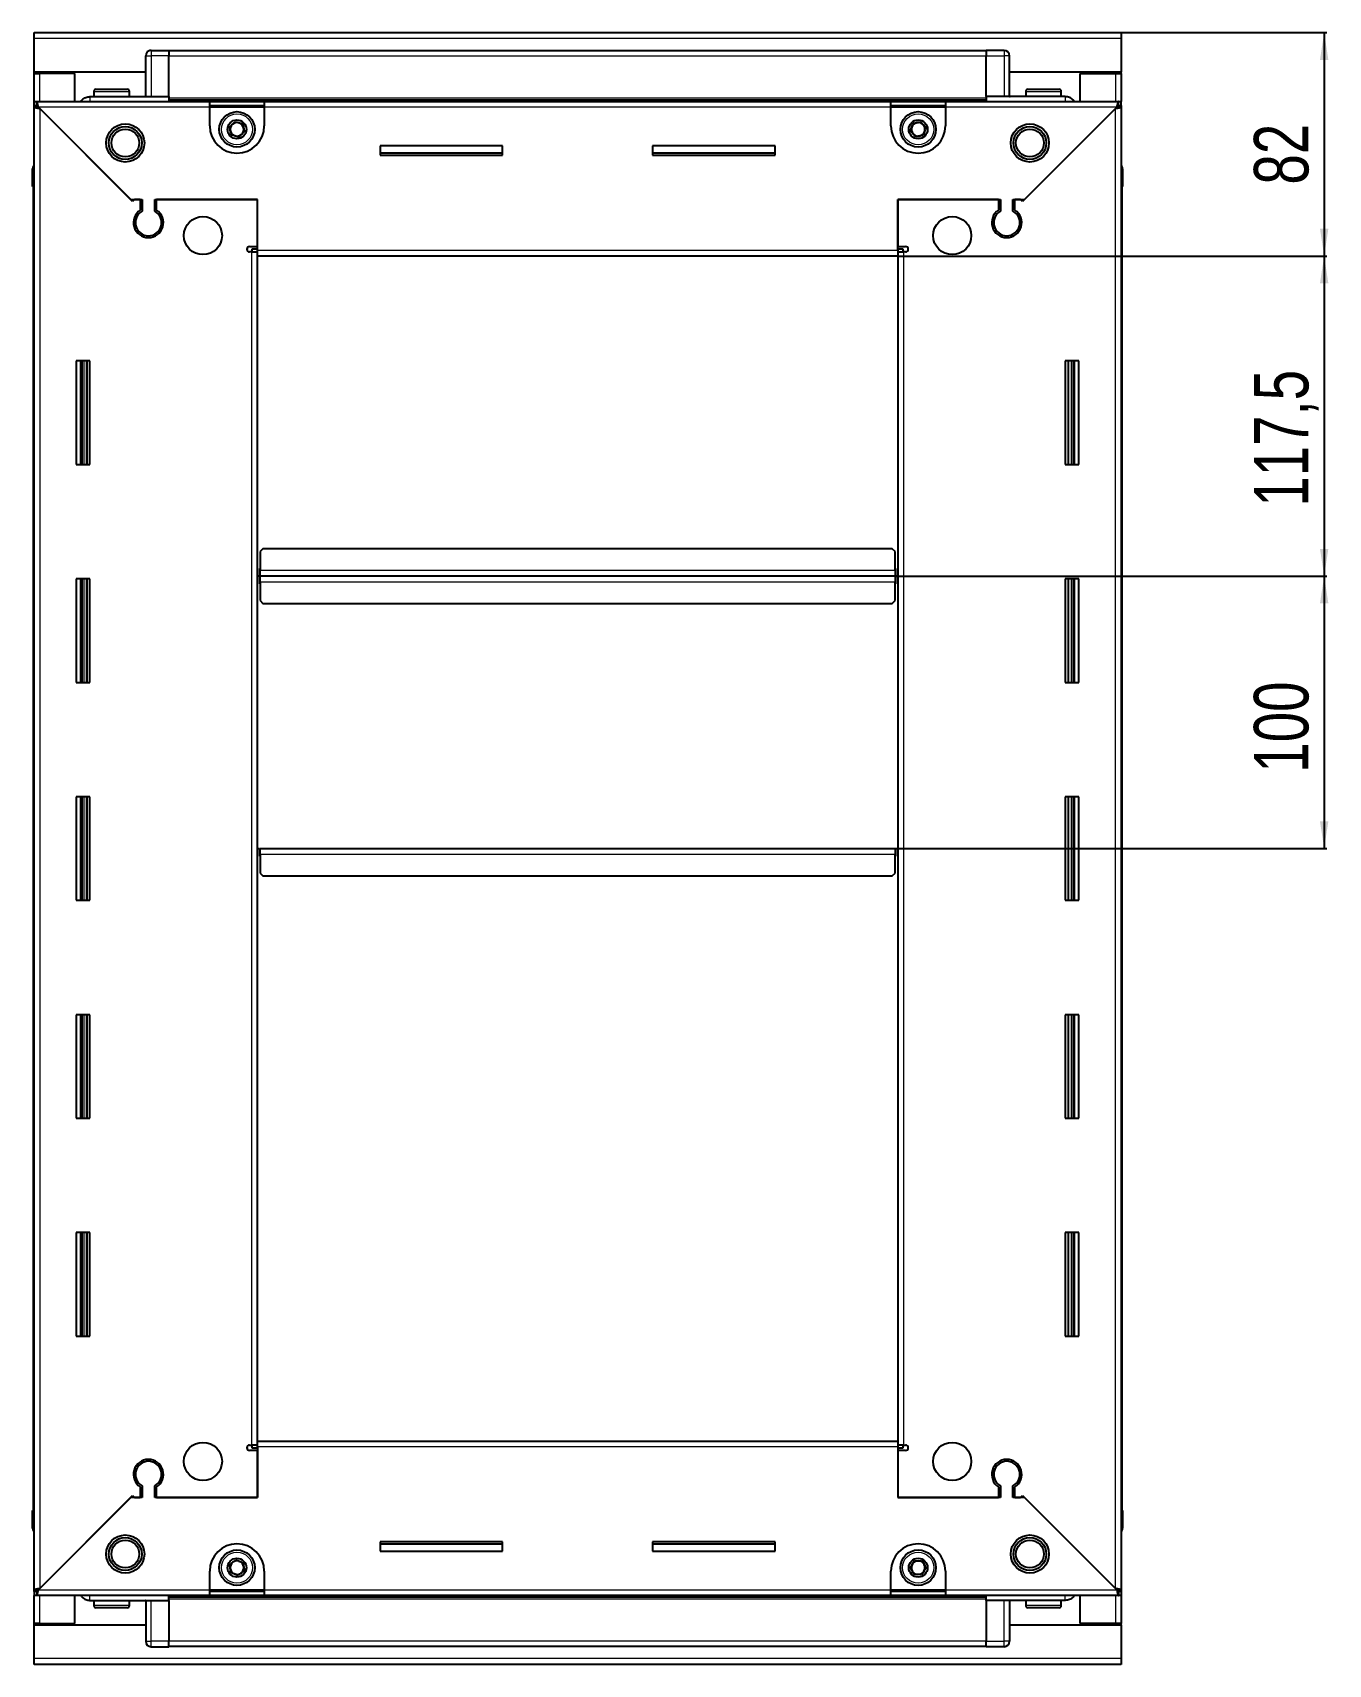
# Model space of a CAD drawing. Header units: millimetres. Extents: x 1021 to 3647, y -687 to 1581.
# Drawn here: x 3172 to 3647, y 843 to 1442 of the extents above; entities that cross this region are included whole.
import ezdxf

# ---------------------------------------------------------------- set-up
doc = ezdxf.new("R2010")
doc.units = ezdxf.units.MM
doc.layers.add('FORMAT', color=7, linetype='Continuous')
doc.styles.add('SLDTEXTSTYLE0', font='TXT', dxfattribs={"width": 0.75})
doc.dimstyles.new('SLDDIMSTYLE0', dxfattribs={"dimtxt": 20, "dimasz": 10, "dimexe": 0, "dimexo": 0.0625, "dimgap": 5, "dimtad": 2, "dimdec": 1, "dimrnd": 1e-09, "dimzin": 12, "dimdsep": 46, "dimtxsty": 'SLDTEXTSTYLE0', "dimsah": 1, "dimcen": 0.09, "dimadec": 0, "dimazin": 3, "dimtfac": 1, "dimtofl": 0, "dimtmove": 0, "dimatfit": 3, "dimfxl": 0, "dimfrac": 2, "dimtolj": 1, "dimtzin": 12, "dimarcsym": 0})

# ---------------------------------------------------------------- blocks, each defined once
blk = doc.blocks.new('_D_5')
at = {"layer": 'FORMAT'}
for p, q in [((3571.37, 1442.16), (3646.86, 1442.16)), ((3645.86, 1442.16), (3645.86, 1360.16)), ((3489.37, 1360.16), (3646.86, 1360.16))]:
    blk.add_line(p, q, dxfattribs=at)
for points in [[(3645.86, 1442.16), (3644.32, 1432.16), (3647.4, 1432.16)], [(3645.86, 1360.16), (3647.4, 1370.16), (3644.32, 1370.16)]]:
    blk.add_solid(points, dxfattribs=at)
at = {"layer": 'FORMAT', "insert": (3620.08, 1386.39), "char_height": 20, "attachment_point": 1, "rotation": 90, "style": 'SLDTEXTSTYLE0'}
blk.add_mtext('82', dxfattribs=at)
blk = doc.blocks.new('_D_6')
at = {"layer": 'FORMAT'}
for p, q in [((3489.37, 1360.16), (3646.86, 1360.16)), ((3645.86, 1360.16), (3645.86, 1242.66)), ((3488.37, 1242.66), (3646.86, 1242.66))]:
    blk.add_line(p, q, dxfattribs=at)
for points in [[(3645.86, 1360.16), (3644.32, 1350.16), (3647.4, 1350.16)], [(3645.86, 1242.66), (3647.4, 1252.66), (3644.32, 1252.66)]]:
    blk.add_solid(points, dxfattribs=at)
at = {"layer": 'FORMAT', "insert": (3620.08, 1268.16), "char_height": 20, "attachment_point": 1, "rotation": 90, "style": 'SLDTEXTSTYLE0'}
blk.add_mtext('117,5', dxfattribs=at)
blk = doc.blocks.new('_D_7')
at = {"layer": 'FORMAT'}
for p, q in [((3488.37, 1242.66), (3646.86, 1242.66)), ((3645.86, 1242.66), (3645.86, 1142.66)), ((3488.37, 1142.66), (3646.86, 1142.66))]:
    blk.add_line(p, q, dxfattribs=at)
for points in [[(3645.86, 1242.66), (3644.32, 1232.66), (3647.4, 1232.66)], [(3645.86, 1142.66), (3647.4, 1152.66), (3644.32, 1152.66)]]:
    blk.add_solid(points, dxfattribs=at)
at = {"layer": 'FORMAT', "insert": (3620.08, 1170.5), "char_height": 20, "attachment_point": 1, "rotation": 90, "style": 'SLDTEXTSTYLE0'}
blk.add_mtext('100', dxfattribs=at)

msp = doc.modelspace()

# ---------------------------------------------------------------- linework, layer by layer
at = {"color": 7, "linetype": 'Continuous', "lineweight": 25}
for p, q in [((3172.36, 1442.16), (3571.36, 1442.16)), ((3172.36, 1440.06), (3172.36, 1442.16)), ((3172.36, 1427.66), (3172.36, 1440.06)), ((3571.36, 1442.16), (3571.36, 1440.06)), ((3571.36, 1440.06), (3571.36, 1427.66)), ((3213.36, 1418.66), (3213.36, 1433.66)), ((3214.04, 1435.16), (3214.04, 1435.16)), ((3215.36, 1435.66), (3221.86, 1435.66)), ((3215.36, 1435.66), (3221.86, 1435.66)), ((3221.86, 1435.66), (3221.86, 1435.66)), ((3221.86, 1435.66), (3221.86, 1435.66)), ((3221.86, 1435.66), (3221.86, 1433.66)), ((3521.86, 1435.51), (3221.86, 1435.51)), ((3221.86, 1418.66), (3221.86, 1433.66)), ((3521.86, 1435.66), (3521.86, 1435.66)), ((3528.36, 1435.66), (3521.86, 1435.66)), ((3528.36, 1435.66), (3521.86, 1435.66)), ((3521.86, 1435.66), (3521.86, 1433.66)), ((3521.86, 1418.66), (3521.86, 1433.66)), ((3530.36, 1433.66), (3530.36, 1433.66)), ((3530.36, 1418.66), (3530.36, 1433.66)), ((3213.36, 1427.66), (3172.36, 1427.66)), ((3172.36, 1427.16), (3172.36, 1427.66)), ((3172.36, 1416.91), (3172.36, 1427.16)), ((3172.36, 1427.16), (3174.46, 1427.16)), ((3173.86, 1427.16), (3173.86, 1427.66)), ((3187.36, 1427.16), (3174.46, 1427.16)), ((3187.36, 1416.91), (3187.36, 1427.16)), ((3571.36, 1427.66), (3530.36, 1427.66)), ((3556.36, 1416.91), (3556.36, 1427.16)), ((3556.36, 1427.16), (3569.26, 1427.16)), ((3569.26, 1427.16), (3571.36, 1427.16)), ((3569.86, 1427.16), (3569.86, 1427.66)), ((3571.36, 1427.16), (3571.36, 1427.66)), ((3571.36, 1427.16), (3571.36, 1416.91)), ((3194.36, 1420.56), (3194.36, 1418.66)), ((3195.16, 1421.36), (3206.56, 1421.36)), ((3207.36, 1418.66), (3207.36, 1420.56)), ((3536.36, 1420.56), (3536.36, 1418.66)), ((3537.16, 1421.36), (3548.56, 1421.36)), ((3549.36, 1418.66), (3549.36, 1420.56)), ((3172.36, 1415.41), (3172.36, 1416.91)), ((3172.36, 1416.91), (3173.36, 1416.91)), ((3172.36, 1414.91), (3172.36, 1415.41)), ((3172.36, 1415.41), (3173.36, 1415.41)), ((3172.36, 870.41), (3172.36, 1414.91)), ((3173.86, 1414.91), (3172.36, 1414.91)), ((3173.36, 1415.41), (3173.36, 1416.91)), ((3173.36, 1416.91), (3236.86, 1416.91)), ((3173.96, 1414.81), (3207.86, 1380.91)), ((3208.56, 1380.21), (3174.46, 1414.31)), ((3192.86, 1418.66), (3221.86, 1418.66)), ((3221.86, 1418.66), (3221.86, 1418.16)), ((3221.86, 1417.51), (3521.86, 1417.51)), ((3236.86, 1414.81), (3236.86, 1416.91)), ((3236.86, 1416.91), (3256.86, 1416.91)), ((3236.86, 1415.41), (3256.86, 1415.41)), ((3236.86, 1407.91), (3236.86, 1414.81)), ((3256.86, 1416.91), (3256.86, 1414.81)), ((3256.86, 1416.91), (3486.86, 1416.91)), ((3256.86, 1414.81), (3256.86, 1407.91)), ((3486.86, 1414.81), (3486.86, 1416.91)), ((3486.86, 1416.91), (3506.86, 1416.91)), ((3486.86, 1415.41), (3506.86, 1415.41)), ((3486.86, 1407.91), (3486.86, 1414.81)), ((3506.86, 1416.91), (3506.86, 1414.81)), ((3506.86, 1416.91), (3570.36, 1416.91)), ((3506.86, 1414.81), (3506.86, 1407.91)), ((3550.86, 1418.66), (3521.86, 1418.66)), ((3521.86, 1418.66), (3521.86, 1418.16)), ((3569.26, 1414.31), (3535.16, 1380.21)), ((3535.86, 1380.91), (3569.76, 1414.81)), ((3569.86, 1414.91), (3571.36, 1414.91)), ((3570.36, 1415.41), (3570.36, 1416.91)), ((3570.36, 1416.91), (3571.36, 1416.91)), ((3570.36, 1415.41), (3571.36, 1415.41)), ((3571.36, 1415.41), (3571.36, 1416.91)), ((3571.36, 1415.41), (3571.36, 1414.91)), ((3571.36, 1414.91), (3571.36, 870.41)), ((3344.36, 1400.66), (3299.36, 1400.66)), ((3299.36, 1400.66), (3299.36, 1397.16)), ((3344.36, 1397.91), (3299.36, 1397.91)), ((3299.36, 1397.16), (3344.36, 1397.16)), ((3344.36, 1397.16), (3344.36, 1400.66)), ((3444.36, 1400.66), (3399.36, 1400.66)), ((3399.36, 1400.66), (3399.36, 1397.16)), ((3444.36, 1397.91), (3399.36, 1397.91)), ((3399.36, 1397.16), (3444.36, 1397.16)), ((3444.36, 1397.16), (3444.36, 1400.66)), ((3171.86, 1392.16), (3171.86, 1385.66)), ((3171.86, 1385.66), (3171.86, 1392.16)), ((3571.36, 1393.49), (3571.36, 1393.49)), ((3571.86, 1392.16), (3571.86, 1385.66)), ((3571.86, 1385.66), (3571.86, 1392.16)), ((3171.86, 1385.66), (3171.86, 1385.66)), ((3172.36, 1385.66), (3171.86, 1385.66)), ((3172.01, 1385.66), (3172.01, 899.66)), ((3571.36, 1385.66), (3571.86, 1385.66)), ((3571.71, 899.66), (3571.71, 1385.66)), ((3571.86, 1385.66), (3571.86, 1385.66)), ((3571.86, 1385.66), (3571.86, 1385.66)), ((3207.86, 1380.91), (3212.06, 1380.91)), ((3209.26, 1380.91), (3208.56, 1380.21)), ((3211.36, 1380.91), (3209.26, 1380.91)), ((3211.36, 1380.91), (3211.36, 1377.02)), ((3212.06, 1380.91), (3212.06, 1376.63)), ((3216.66, 1380.91), (3254.36, 1380.91)), ((3216.66, 1376.63), (3216.66, 1380.91)), ((3217.36, 1377.02), (3217.36, 1380.91)), ((3254.36, 1380.91), (3217.36, 1380.91)), ((3254.36, 1362.26), (3254.36, 1380.91)), ((3254.36, 1363.66), (3254.36, 1380.91)), ((3489.36, 1380.91), (3527.06, 1380.91)), ((3489.36, 1362.26), (3489.36, 1380.91)), ((3489.36, 1380.91), (3489.36, 1363.66)), ((3526.36, 1380.91), (3489.36, 1380.91)), ((3526.36, 1380.91), (3526.36, 1377.02)), ((3527.06, 1380.91), (3527.06, 1376.63)), ((3531.66, 1380.91), (3535.86, 1380.91)), ((3531.66, 1376.63), (3531.66, 1380.91)), ((3534.46, 1380.91), (3532.36, 1380.91)), ((3532.36, 1377.02), (3532.36, 1380.91)), ((3535.16, 1380.21), (3534.46, 1380.91)), ((3212.36, 1368.05), (3212.36, 1367.29)), ((3531.36, 1368.05), (3531.36, 1367.29)), ((3251.51, 1363.66), (3254.36, 1363.66)), ((3252.26, 1361.66), (3251.51, 1361.66)), ((3252.26, 1361.66), (3254.36, 1361.66)), ((3254.36, 1362.66), (3252.36, 1362.66)), ((3252.36, 1362.66), (3252.36, 1361.66)), ((3254.36, 1360.16), (3254.36, 1362.26)), ((3489.36, 1360.16), (3254.36, 1360.16)), ((3254.36, 925.16), (3254.36, 1360.16)), ((3489.36, 1363.66), (3492.21, 1363.66)), ((3491.36, 1362.66), (3489.36, 1362.66)), ((3489.36, 1362.26), (3489.36, 1360.16)), ((3489.36, 1361.66), (3491.46, 1361.66)), ((3489.36, 1360.16), (3489.36, 925.16)), ((3491.36, 1361.66), (3491.36, 1362.66)), ((3492.21, 1361.66), (3491.46, 1361.66)), ((3192.86, 1321.66), (3187.86, 1321.66)), ((3187.86, 1321.66), (3187.86, 1283.66)), ((3190.01, 1283.66), (3190.01, 1321.66)), ((3191.8, 1283.66), (3191.8, 1321.66)), ((3191.84, 1283.66), (3191.84, 1321.66)), ((3192.86, 1283.66), (3192.86, 1321.66)), ((3550.86, 1321.66), (3550.86, 1283.66)), ((3555.86, 1321.66), (3550.86, 1321.66)), ((3551.88, 1321.66), (3551.88, 1283.66)), ((3551.92, 1321.66), (3551.92, 1283.66)), ((3553.71, 1321.66), (3553.71, 1283.66)), ((3555.86, 1283.66), (3555.86, 1321.66)), ((3187.86, 1283.66), (3192.86, 1283.66)), ((3550.86, 1283.66), (3555.86, 1283.66)), ((3256.36, 1252.66), (3255.36, 1251.66)), ((3487.36, 1252.66), (3256.36, 1252.66)), ((3488.36, 1251.66), (3487.36, 1252.66)), ((3255.36, 1251.66), (3255.36, 1244.76)), ((3488.36, 1244.76), (3488.36, 1251.66)), ((3192.86, 1241.66), (3187.86, 1241.66)), ((3187.86, 1241.66), (3187.86, 1203.66)), ((3190.01, 1203.66), (3190.01, 1241.66)), ((3191.8, 1203.66), (3191.8, 1241.66)), ((3191.84, 1203.66), (3191.84, 1241.66)), ((3192.86, 1203.66), (3192.86, 1241.66)), ((3255.11, 1242.66), (3254.36, 1242.66)), ((3255.36, 1245.51), (3255.11, 1245.51)), ((3255.11, 1245.51), (3255.11, 1242.66)), ((3255.11, 1242.66), (3255.11, 1239.81)), ((3255.36, 1242.66), (3255.36, 1244.76)), ((3255.36, 1240.56), (3255.36, 1242.66)), ((3488.36, 1242.66), (3255.36, 1242.66)), ((3255.36, 1240.56), (3255.36, 1233.66)), ((3488.61, 1245.51), (3488.36, 1245.51)), ((3488.36, 1244.76), (3488.36, 1242.66)), ((3488.36, 1242.66), (3488.36, 1240.56)), ((3488.36, 1233.66), (3488.36, 1240.56)), ((3488.61, 1242.66), (3488.61, 1245.51)), ((3488.61, 1239.81), (3488.61, 1242.66)), ((3489.36, 1242.66), (3488.61, 1242.66)), ((3550.86, 1241.66), (3550.86, 1203.66)), ((3555.86, 1241.66), (3550.86, 1241.66)), ((3551.88, 1241.66), (3551.88, 1203.66)), ((3551.92, 1241.66), (3551.92, 1203.66)), ((3553.71, 1241.66), (3553.71, 1203.66)), ((3555.86, 1203.66), (3555.86, 1241.66)), ((3255.11, 1239.81), (3255.36, 1239.81)), ((3488.36, 1239.81), (3488.61, 1239.81)), ((3255.36, 1233.66), (3256.36, 1232.66)), ((3256.36, 1232.66), (3487.36, 1232.66)), ((3487.36, 1232.66), (3488.36, 1233.66)), ((3187.86, 1203.66), (3192.86, 1203.66)), ((3550.86, 1203.66), (3555.86, 1203.66)), ((3192.86, 1161.66), (3187.86, 1161.66)), ((3187.86, 1161.66), (3187.86, 1123.66)), ((3190.01, 1123.66), (3190.01, 1161.66)), ((3191.8, 1123.66), (3191.8, 1161.66)), ((3191.84, 1123.66), (3191.84, 1161.66)), ((3192.86, 1123.66), (3192.86, 1161.66)), ((3550.86, 1161.66), (3550.86, 1123.66)), ((3555.86, 1161.66), (3550.86, 1161.66)), ((3551.88, 1161.66), (3551.88, 1123.66)), ((3551.92, 1161.66), (3551.92, 1123.66)), ((3553.71, 1161.66), (3553.71, 1123.66)), ((3555.86, 1123.66), (3555.86, 1161.66)), ((3254.36, 1142.66), (3255.11, 1142.66)), ((3255.11, 1142.66), (3255.11, 1139.81)), ((3255.11, 1139.81), (3255.36, 1139.81)), ((3255.36, 1140.56), (3255.36, 1142.66)), ((3255.36, 1142.66), (3488.36, 1142.66)), ((3255.36, 1140.56), (3255.36, 1133.66)), ((3488.36, 1142.66), (3488.36, 1140.56)), ((3488.36, 1133.66), (3488.36, 1140.56)), ((3488.36, 1139.81), (3488.61, 1139.81)), ((3488.61, 1139.81), (3488.61, 1142.66)), ((3488.61, 1142.66), (3489.36, 1142.66)), ((3255.36, 1133.66), (3256.36, 1132.66)), ((3256.36, 1132.66), (3487.36, 1132.66)), ((3487.36, 1132.66), (3488.36, 1133.66)), ((3187.86, 1123.66), (3192.86, 1123.66)), ((3550.86, 1123.66), (3555.86, 1123.66)), ((3192.86, 1081.66), (3187.86, 1081.66)), ((3187.86, 1081.66), (3187.86, 1043.66)), ((3190.01, 1043.66), (3190.01, 1081.66)), ((3191.8, 1043.66), (3191.8, 1081.66)), ((3191.84, 1043.66), (3191.84, 1081.66)), ((3192.86, 1043.66), (3192.86, 1081.66)), ((3550.86, 1081.66), (3550.86, 1043.66)), ((3555.86, 1081.66), (3550.86, 1081.66)), ((3551.88, 1081.66), (3551.88, 1043.66)), ((3551.92, 1081.66), (3551.92, 1043.66)), ((3553.71, 1081.66), (3553.71, 1043.66)), ((3555.86, 1043.66), (3555.86, 1081.66)), ((3187.86, 1043.66), (3192.86, 1043.66)), ((3550.86, 1043.66), (3555.86, 1043.66)), ((3192.86, 1001.66), (3187.86, 1001.66)), ((3187.86, 1001.66), (3187.86, 963.66)), ((3190.01, 963.66), (3190.01, 1001.66)), ((3191.8, 963.66), (3191.8, 1001.66)), ((3191.84, 963.66), (3191.84, 1001.66)), ((3192.86, 963.66), (3192.86, 1001.66)), ((3550.86, 1001.66), (3550.86, 963.66)), ((3555.86, 1001.66), (3550.86, 1001.66)), ((3551.88, 1001.66), (3551.88, 963.66)), ((3551.92, 1001.66), (3551.92, 963.66)), ((3553.71, 1001.66), (3553.71, 963.66)), ((3555.86, 963.66), (3555.86, 1001.66)), ((3187.86, 963.66), (3192.86, 963.66)), ((3550.86, 963.66), (3555.86, 963.66)), ((3251.51, 923.66), (3252.26, 923.66)), ((3254.36, 923.66), (3252.26, 923.66)), ((3252.36, 923.66), (3252.36, 922.66)), ((3252.36, 922.66), (3254.36, 922.66)), ((3254.36, 923.06), (3254.36, 925.16)), ((3254.36, 925.16), (3489.36, 925.16)), ((3254.36, 923.06), (3254.36, 904.41)), ((3489.36, 925.16), (3489.36, 923.06)), ((3491.46, 923.66), (3489.36, 923.66)), ((3489.36, 923.06), (3489.36, 904.41)), ((3489.36, 922.66), (3491.36, 922.66)), ((3491.36, 922.66), (3491.36, 923.66)), ((3491.46, 923.66), (3492.21, 923.66)), ((3212.36, 918.04), (3212.36, 917.28)), ((3254.36, 921.66), (3251.51, 921.66)), ((3254.36, 904.41), (3254.36, 921.66)), ((3489.36, 921.66), (3489.36, 904.41)), ((3492.21, 921.66), (3489.36, 921.66)), ((3531.36, 918.04), (3531.36, 917.28)), ((3174.46, 871.01), (3208.56, 905.11)), ((3208.56, 905.11), (3209.26, 904.41)), ((3211.36, 908.3), (3211.36, 904.41)), ((3212.06, 908.7), (3212.06, 904.41)), ((3216.66, 904.41), (3216.66, 908.7)), ((3217.36, 904.41), (3217.36, 908.3)), ((3526.36, 908.3), (3526.36, 904.41)), ((3527.06, 908.7), (3527.06, 904.41)), ((3531.66, 904.41), (3531.66, 908.7)), ((3532.36, 904.41), (3532.36, 908.3)), ((3534.46, 904.41), (3535.16, 905.11)), ((3535.16, 905.11), (3569.26, 871.01)), ((3171.86, 899.66), (3171.86, 899.66)), ((3171.86, 893.16), (3171.86, 899.66)), ((3171.86, 899.66), (3171.86, 899.66)), ((3171.86, 899.66), (3171.86, 893.16)), ((3172.36, 899.66), (3171.86, 899.66)), ((3207.86, 904.41), (3173.96, 870.51)), ((3212.06, 904.41), (3207.86, 904.41)), ((3209.26, 904.41), (3211.36, 904.41)), ((3254.36, 904.41), (3216.66, 904.41)), ((3217.36, 904.41), (3254.36, 904.41)), ((3527.06, 904.41), (3489.36, 904.41)), ((3489.36, 904.41), (3526.36, 904.41)), ((3535.86, 904.41), (3531.66, 904.41)), ((3532.36, 904.41), (3534.46, 904.41)), ((3569.76, 870.51), (3535.86, 904.41)), ((3571.36, 899.66), (3571.86, 899.66)), ((3571.86, 899.66), (3571.86, 899.66)), ((3571.86, 893.16), (3571.86, 899.66)), ((3571.86, 899.66), (3571.86, 893.16)), ((3172.36, 891.84), (3172.36, 891.84)), ((3344.36, 888.16), (3299.36, 888.16)), ((3299.36, 888.16), (3299.36, 884.66)), ((3299.36, 887.41), (3344.36, 887.41)), ((3344.36, 884.66), (3344.36, 888.16)), ((3444.36, 888.16), (3399.36, 888.16)), ((3399.36, 888.16), (3399.36, 884.66)), ((3399.36, 887.41), (3444.36, 887.41)), ((3444.36, 884.66), (3444.36, 888.16)), ((3299.36, 884.66), (3344.36, 884.66)), ((3399.36, 884.66), (3444.36, 884.66)), ((3236.86, 870.51), (3236.86, 877.41)), ((3256.86, 877.41), (3256.86, 870.51)), ((3486.86, 870.51), (3486.86, 877.41)), ((3506.86, 877.41), (3506.86, 870.51)), ((3172.36, 869.91), (3172.36, 870.41)), ((3173.86, 870.41), (3172.36, 870.41)), ((3172.36, 869.91), (3172.36, 868.41)), ((3173.36, 869.91), (3172.36, 869.91)), ((3173.36, 869.91), (3173.36, 868.41)), ((3236.86, 868.41), (3236.86, 870.51)), ((3256.86, 869.91), (3236.86, 869.91)), ((3256.86, 870.51), (3256.86, 868.41)), ((3486.86, 868.41), (3486.86, 870.51)), ((3506.86, 869.91), (3486.86, 869.91)), ((3506.86, 870.51), (3506.86, 868.41)), ((3569.86, 870.41), (3571.36, 870.41)), ((3570.36, 869.91), (3570.36, 868.41)), ((3571.36, 869.91), (3570.36, 869.91)), ((3571.36, 870.41), (3571.36, 869.91)), ((3571.36, 869.91), (3571.36, 868.41)), ((3172.36, 858.16), (3172.36, 868.41)), ((3173.36, 868.41), (3172.36, 868.41)), ((3236.86, 868.41), (3173.36, 868.41)), ((3187.36, 858.16), (3187.36, 868.41)), ((3192.86, 866.66), (3221.86, 866.66)), ((3194.36, 866.66), (3194.36, 864.76)), ((3198.94, 863.96), (3195.16, 863.96)), ((3206.56, 863.96), (3198.94, 863.96)), ((3207.36, 864.76), (3207.36, 866.66)), ((3213.36, 866.66), (3213.36, 851.66)), ((3521.86, 867.81), (3221.86, 867.81)), ((3221.86, 866.66), (3221.86, 867.16)), ((3221.86, 866.66), (3221.86, 851.66)), ((3256.86, 868.41), (3236.86, 868.41)), ((3486.86, 868.41), (3256.86, 868.41)), ((3506.86, 868.41), (3486.86, 868.41)), ((3570.36, 868.41), (3506.86, 868.41)), ((3521.86, 866.66), (3521.86, 867.16)), ((3550.86, 866.66), (3521.86, 866.66)), ((3521.86, 866.66), (3521.86, 851.66)), ((3530.36, 866.66), (3530.36, 851.66)), ((3536.36, 866.66), (3536.36, 864.76)), ((3544.15, 863.96), (3537.16, 863.96)), ((3548.56, 863.96), (3544.15, 863.96)), ((3549.36, 864.76), (3549.36, 866.66)), ((3556.36, 858.16), (3556.36, 868.41)), ((3571.36, 868.41), (3570.36, 868.41)), ((3571.36, 868.41), (3571.36, 858.16)), ((3174.46, 858.16), (3172.36, 858.16)), ((3172.36, 857.66), (3172.36, 858.16)), ((3172.36, 857.66), (3213.36, 857.66)), ((3172.36, 845.26), (3172.36, 857.66)), ((3173.86, 857.66), (3173.86, 858.16)), ((3174.46, 858.16), (3187.36, 858.16)), ((3530.36, 857.66), (3571.36, 857.66)), ((3569.26, 858.16), (3556.36, 858.16)), ((3571.36, 858.16), (3569.26, 858.16)), ((3569.86, 857.66), (3569.86, 858.16)), ((3571.36, 857.66), (3571.36, 858.16)), ((3571.36, 857.66), (3571.36, 845.26)), ((3213.36, 851.66), (3213.36, 851.66)), ((3221.86, 849.66), (3221.86, 851.66)), ((3521.86, 849.66), (3521.86, 851.66)), ((3172.36, 843.16), (3172.36, 845.26)), ((3215.36, 849.66), (3221.86, 849.66)), ((3215.36, 849.66), (3221.86, 849.66)), ((3221.86, 849.81), (3521.86, 849.81)), ((3221.86, 849.66), (3221.86, 849.66)), ((3521.86, 849.66), (3521.86, 849.66)), ((3528.36, 849.66), (3521.86, 849.66)), ((3521.86, 849.66), (3521.86, 849.66)), ((3528.36, 849.66), (3521.86, 849.66)), ((3529.68, 850.16), (3529.68, 850.16)), ((3571.36, 845.26), (3571.36, 843.16)), ((3571.36, 843.16), (3172.36, 843.16))]:
    msp.add_line(p, q, dxfattribs=at)
at = {"color": 8, "linetype": 'Continuous', "lineweight": 18}
for p, q in [((3571.36, 1440.06), (3172.36, 1440.06)), ((3213.36, 1433.66), (3215.36, 1433.66)), ((3215.36, 1435.66), (3215.36, 1433.66)), ((3215.36, 1433.66), (3215.36, 1418.66)), ((3221.86, 1433.66), (3215.36, 1433.66)), ((3521.86, 1433.51), (3221.86, 1433.51)), ((3521.86, 1433.66), (3528.36, 1433.66)), ((3528.36, 1435.66), (3528.36, 1433.66)), ((3528.36, 1433.66), (3528.36, 1418.66)), ((3530.36, 1433.66), (3528.36, 1433.66)), ((3174.46, 1427.16), (3174.46, 1427.66)), ((3174.46, 1416.91), (3174.46, 1427.16)), ((3569.26, 1427.66), (3569.26, 1427.16)), ((3569.26, 1427.16), (3569.26, 1416.91)), ((3194.36, 1420.56), (3207.36, 1420.56)), ((3536.36, 1420.56), (3549.36, 1420.56)), ((3236.86, 1414.81), (3173.96, 1414.81)), ((3174.46, 1414.31), (3174.46, 871.01)), ((3521.86, 1418.16), (3221.86, 1418.16)), ((3521.86, 1416.93), (3221.86, 1416.93)), ((3236.86, 1414.81), (3256.86, 1414.81)), ((3486.86, 1414.81), (3256.86, 1414.81)), ((3486.86, 1414.81), (3506.86, 1414.81)), ((3569.76, 1414.81), (3506.86, 1414.81)), ((3569.26, 871.01), (3569.26, 1414.31)), ((3172.36, 1392.16), (3171.86, 1392.16)), ((3571.36, 1392.16), (3571.86, 1392.16)), ((3252.26, 923.66), (3252.26, 1361.66)), ((3254.36, 1362.26), (3489.36, 1362.26)), ((3491.46, 1361.66), (3491.46, 923.66)), ((3189.36, 1321.66), (3189.36, 1283.66)), ((3190.6, 1321.66), (3190.6, 1283.66)), ((3553.13, 1283.66), (3553.13, 1321.66)), ((3554.36, 1283.66), (3554.36, 1321.66)), ((3189.36, 1241.66), (3189.36, 1203.66)), ((3190.6, 1241.66), (3190.6, 1203.66)), ((3488.36, 1244.76), (3255.36, 1244.76)), ((3255.36, 1240.56), (3488.36, 1240.56)), ((3553.13, 1203.66), (3553.13, 1241.66)), ((3554.36, 1203.66), (3554.36, 1241.66)), ((3189.36, 1161.66), (3189.36, 1123.66)), ((3190.6, 1161.66), (3190.6, 1123.66)), ((3553.13, 1123.66), (3553.13, 1161.66)), ((3554.36, 1123.66), (3554.36, 1161.66)), ((3255.36, 1140.56), (3488.36, 1140.56)), ((3189.36, 1081.66), (3189.36, 1043.66)), ((3190.6, 1081.66), (3190.6, 1043.66)), ((3553.13, 1043.66), (3553.13, 1081.66)), ((3554.36, 1043.66), (3554.36, 1081.66)), ((3189.36, 1001.66), (3189.36, 963.66)), ((3190.6, 1001.66), (3190.6, 963.66)), ((3553.13, 963.66), (3553.13, 1001.66)), ((3554.36, 963.66), (3554.36, 1001.66)), ((3489.36, 923.06), (3254.36, 923.06)), ((3172.36, 893.16), (3171.86, 893.16)), ((3571.36, 893.16), (3571.86, 893.16)), ((3173.96, 870.51), (3236.86, 870.51)), ((3256.86, 870.51), (3236.86, 870.51)), ((3256.86, 870.51), (3486.86, 870.51)), ((3506.86, 870.51), (3486.86, 870.51)), ((3506.86, 870.51), (3569.76, 870.51)), ((3174.46, 858.16), (3174.46, 868.41)), ((3198.67, 864.76), (3194.36, 864.76)), ((3207.36, 864.76), (3198.67, 864.76)), ((3215.36, 851.66), (3215.36, 866.66)), ((3221.86, 868.4), (3521.86, 868.4)), ((3221.86, 867.16), (3521.86, 867.16)), ((3528.36, 851.66), (3528.36, 866.66)), ((3544.34, 864.76), (3536.36, 864.76)), ((3549.36, 864.76), (3544.34, 864.76)), ((3569.26, 868.41), (3569.26, 858.16)), ((3174.46, 857.66), (3174.46, 858.16)), ((3569.26, 858.16), (3569.26, 857.66)), ((3213.36, 851.66), (3215.36, 851.66)), ((3221.86, 851.66), (3215.36, 851.66)), ((3215.36, 849.66), (3215.36, 851.66)), ((3221.86, 851.81), (3521.86, 851.81)), ((3521.86, 851.66), (3528.36, 851.66)), ((3530.36, 851.66), (3528.36, 851.66)), ((3528.36, 849.66), (3528.36, 851.66)), ((3571.36, 845.26), (3172.36, 845.26))]:
    msp.add_line(p, q, dxfattribs=at)
at = {"color": 7, "linetype": 'Continuous', "lineweight": 25}
for centre, radius in [((3205.86, 1401.66), 7), ((3205.86, 1401.66), 6.03), ((3246.86, 1406.66), 6.5), ((3246.86, 1406.66), 3.46), ((3496.86, 1406.66), 6.5), ((3496.86, 1406.66), 3.46), ((3537.86, 1401.66), 7), ((3537.86, 1401.66), 6.03), ((3205.86, 1401.66), 5.1), ((3537.86, 1401.66), 5.1), ((3234.36, 1367.66), 7), ((3509.36, 1367.66), 7), ((3234.36, 917.66), 7), ((3509.36, 917.66), 7), ((3205.86, 883.66), 7), ((3205.86, 883.66), 6.02), ((3205.86, 883.66), 5.1), ((3537.86, 883.66), 7), ((3537.86, 883.66), 6.03), ((3537.86, 883.66), 5.1), ((3246.86, 878.66), 6.5), ((3246.86, 878.66), 3.46), ((3496.86, 878.66), 6.5), ((3496.86, 878.66), 3.46)]:
    msp.add_circle(centre, radius, dxfattribs=at)
at = {"color": 8, "linetype": 'Continuous', "lineweight": 18}
for centre in [(3246.86, 1406.66), (3496.86, 1406.66), (3246.86, 878.66), (3496.86, 878.66)]:
    msp.add_circle(centre, 5.7, dxfattribs=at)
at = {"color": 7, "linetype": 'Continuous', "lineweight": 25}
for centre, radius, start, end in [((3215.36, 1433.66), 2, 90, 180), ((3215.36, 1433.66), 2, 123.94202, 131.40962), ((3215.36, 1433.66), 2, 90, 108.58003), ((3528.36, 1433.66), 2, 0, 90), ((3528.36, 1433.66), 2, 0, 90), ((3195.16, 1420.56), 0.8, 90, 180), ((3206.56, 1420.56), 0.8, 0, 90), ((3537.16, 1420.56), 0.8, 90, 180), ((3548.56, 1420.56), 0.8, 0, 90), ((3213.16, 1418.86), 0.2, 270, 0), ((3530.56, 1418.86), 0.2, 180, 270), ((3246.86, 1407.91), 10, 180, 270), ((3246.86, 1406.66), 2.5, 134.01559, 194.01559), ((3246.86, 1406.66), 2.5, 74.01559, 134.01559), ((3246.86, 1407.91), 10, 270, 0), ((3246.86, 1406.66), 2.5, 14.01559, 74.01559), ((3496.86, 1407.91), 10, 180, 270), ((3496.86, 1406.66), 2.5, 100.11158, 160.11158), ((3496.86, 1406.66), 2.5, 40.11158, 100.11158), ((3496.86, 1407.91), 10, 270, 0), ((3496.86, 1406.66), 2.5, 340.11158, 40.11158), ((3246.86, 1406.66), 2.5, 194.01559, 254.01559), ((3246.86, 1406.66), 2.5, 254.01559, 314.01559), ((3246.86, 1406.66), 2.5, 314.01559, 14.01559), ((3496.86, 1406.66), 2.5, 160.11158, 220.11158), ((3496.86, 1406.66), 2.5, 220.11158, 280.11158), ((3496.86, 1406.66), 2.5, 280.11158, 340.11158), ((3173.86, 1392.16), 2, 138.59038, 180), ((3569.86, 1392.16), 2, 33.78451, 41.40962), ((3569.86, 1392.16), 2, 0, 41.40962), ((3569.86, 1392.16), 2, 360, 19.56674), ((3214.36, 1372.41), 5.5, 123.05573, 56.94427), ((3214.36, 1372.41), 4.8, 118.63099, 61.36901), ((3529.36, 1372.41), 5.5, 123.05573, 56.94427), ((3529.36, 1372.41), 4.8, 118.63099, 61.36901), ((3251.51, 1362.66), 1, 90, 270), ((3492.21, 1362.66), 1, 270, 90), ((3251.51, 922.66), 1, 90, 270), ((3492.21, 922.66), 1, 270, 90), ((3214.36, 912.91), 5.5, 303.05573, 236.94427), ((3214.36, 912.91), 4.8, 298.63099, 241.36901), ((3529.36, 912.91), 5.5, 303.05573, 236.94427), ((3529.36, 912.91), 4.8, 298.63099, 241.36901), ((3173.86, 893.16), 2, 180, 221.39416), ((3569.86, 893.16), 2, 318.59038, 0), ((3246.86, 877.41), 10, 90, 180), ((3246.86, 877.41), 10, 0, 90), ((3496.86, 877.41), 10, 90, 180), ((3496.86, 877.41), 10, 0, 90), ((3246.86, 878.66), 2.5, 127.47401, 187.47401), ((3246.86, 878.66), 2.5, 67.47401, 127.47401), ((3246.86, 878.66), 2.5, 7.47401, 67.47401), ((3496.86, 878.66), 2.5, 87.04236, 147.04236), ((3496.86, 878.66), 2.5, 27.04236, 87.04236), ((3246.86, 878.66), 2.5, 187.47401, 247.47401), ((3246.86, 878.66), 2.5, 247.47401, 307.47401), ((3246.86, 878.66), 2.5, 307.47401, 7.47401), ((3496.86, 878.66), 2.5, 147.04236, 207.04236), ((3496.86, 878.66), 2.5, 207.04236, 267.04236), ((3496.86, 878.66), 2.5, 267.04236, 327.04236), ((3496.86, 878.66), 2.5, 327.04236, 27.04236), ((3195.16, 864.76), 0.8, 180, 270), ((3206.56, 864.76), 0.8, 270, 360), ((3213.16, 866.46), 0.2, 0, 90), ((3530.56, 866.46), 0.2, 90, 180), ((3537.16, 864.76), 0.8, 180, 270), ((3548.56, 864.76), 0.8, 270, 360), ((3215.36, 851.66), 2, 180, 270), ((3215.36, 851.66), 2, 180, 270), ((3528.36, 851.66), 2, 270, 0)]:
    msp.add_arc(centre, radius, start, end, dxfattribs=at)
for points, knots in [([(3172.36, 1414.91), (3172.39, 1414.87), (3172.44, 1414.78), (3172.83, 1414.64), (3173.39, 1414.51), (3173.97, 1414.4), (3174.34, 1414.34), (3174.46, 1414.31)], [0, 0, 0, 0, 0.230255, 0.448522, 0.666786, 0.88505, 1, 1, 1, 1]), ([(3173.96, 1414.81), (3173.92, 1415.07), (3173.83, 1415.56), (3173.69, 1416.2), (3173.56, 1416.67), (3173.45, 1416.89), (3173.38, 1416.91), (3173.36, 1416.91)], [0, 0, 0, 0, 0.230255, 0.448522, 0.666786, 0.88505, 1, 1, 1, 1]), ([(3189.65, 1416.91), (3189.77, 1417.11), (3190.15, 1417.76), (3191.31, 1418.47), (3192.34, 1418.6), (3192.86, 1418.66)], [0, 0, 0, 0, 0.18225, 0.591125, 1, 1, 1, 1]), ([(3221.86, 1418.66), (3221.86, 1418.63), (3221.86, 1418.55), (3221.86, 1417.93), (3221.86, 1417.35), (3221.86, 1416.96), (3221.86, 1416.93)], [0, 0, 0, 0, 0.3242788, 0.6485576, 0.9728365, 1, 1, 1, 1]), ([(3521.86, 1418.66), (3521.86, 1418.63), (3521.86, 1418.55), (3521.86, 1417.93), (3521.86, 1417.37), (3521.86, 1417), (3521.86, 1416.99)], [0, 0, 0, 0, 0.330266, 0.660532, 0.990799, 1, 1, 1, 1]), ([(3554.08, 1416.91), (3553.96, 1417.11), (3553.57, 1417.76), (3552.41, 1418.47), (3551.38, 1418.6), (3550.86, 1418.66)], [0, 0, 0, 0, 0.18225, 0.591125, 1, 1, 1, 1]), ([(3569.26, 1414.31), (3569.51, 1414.36), (3570.01, 1414.45), (3570.65, 1414.58), (3571.11, 1414.71), (3571.33, 1414.82), (3571.35, 1414.89), (3571.36, 1414.91)], [0, 0, 0, 0, 0.230255, 0.448522, 0.666786, 0.88505, 1, 1, 1, 1]), ([(3570.36, 1416.91), (3570.32, 1416.89), (3570.23, 1416.84), (3570.09, 1416.44), (3569.96, 1415.88), (3569.85, 1415.3), (3569.78, 1414.94), (3569.76, 1414.81)], [0, 0, 0, 0, 0.230255, 0.448522, 0.666786, 0.88505, 1, 1, 1, 1]), ([(3244.09, 1407.46), (3244.46, 1407.82), (3245.15, 1408.49), (3245.84, 1409.15), (3246.16, 1409.46)], [0, 0, 0, 0, 0.534686, 1, 1, 1, 1]), ([(3246.16, 1409.46), (3246.66, 1409.32), (3247.59, 1409.06), (3248.51, 1408.79), (3248.94, 1408.67)], [0, 0, 0, 0, 0.534686, 1, 1, 1, 1]), ([(3248.94, 1408.67), (3248.97, 1408.55), (3249.11, 1407.97), (3249.35, 1407), (3249.55, 1406.2), (3249.64, 1405.87)], [0, 0, 0, 0, 0.133125, 0.637099, 1, 1, 1, 1]), ([(3494.02, 1406.16), (3494.06, 1406.27), (3494.27, 1406.84), (3494.6, 1407.77), (3494.88, 1408.55), (3495, 1408.87)], [0, 0, 0, 0, 0.133125, 0.637099, 1, 1, 1, 1]), ([(3495, 1408.87), (3495.51, 1408.96), (3496.46, 1409.13), (3497.4, 1409.3), (3497.84, 1409.38)], [0, 0, 0, 0, 0.534686, 1, 1, 1, 1]), ([(3497.84, 1409.38), (3498.18, 1408.98), (3498.8, 1408.25), (3499.42, 1407.51), (3499.7, 1407.17)], [0, 0, 0, 0, 0.534686, 1, 1, 1, 1]), ([(3244.79, 1404.66), (3244.7, 1404.99), (3244.5, 1405.79), (3244.26, 1406.76), (3244.12, 1407.34), (3244.09, 1407.46)], [0, 0, 0, 0, 0.362901, 0.866875, 1, 1, 1, 1]), ([(3247.56, 1403.86), (3247.06, 1404.01), (3246.14, 1404.27), (3245.21, 1404.54), (3244.79, 1404.66)], [0, 0, 0, 0, 0.534686, 1, 1, 1, 1]), ([(3249.64, 1405.87), (3249.27, 1405.51), (3248.57, 1404.84), (3247.88, 1404.17), (3247.56, 1403.86)], [0, 0, 0, 0, 0.5346859, 1, 1, 1, 1]), ([(3495.88, 1403.95), (3495.55, 1404.34), (3494.93, 1405.08), (3494.31, 1405.82), (3494.02, 1406.16)], [0, 0, 0, 0, 0.534686, 1, 1, 1, 1]), ([(3498.72, 1404.46), (3498.21, 1404.37), (3497.26, 1404.2), (3496.32, 1404.03), (3495.88, 1403.95)], [0, 0, 0, 0, 0.5346859, 1, 1, 1, 1]), ([(3499.7, 1407.17), (3499.59, 1406.85), (3499.31, 1406.07), (3498.97, 1405.14), (3498.76, 1404.57), (3498.72, 1404.46)], [0, 0, 0, 0, 0.362901, 0.866875, 1, 1, 1, 1]), ([(3244.19, 879.77), (3244.29, 879.85), (3244.77, 880.21), (3245.56, 880.82), (3246.21, 881.32), (3246.49, 881.53)], [0, 0, 0, 0, 0.133125, 0.637099, 1, 1, 1, 1]), ([(3246.49, 881.53), (3246.96, 881.33), (3247.85, 880.96), (3248.74, 880.59), (3249.15, 880.42)], [0, 0, 0, 0, 0.534686, 1, 1, 1, 1]), ([(3493.98, 878.81), (3494.26, 879.25), (3494.78, 880.06), (3495.31, 880.86), (3495.55, 881.24)], [0, 0, 0, 0, 0.534686, 1, 1, 1, 1]), ([(3495.55, 881.24), (3495.67, 881.23), (3496.27, 881.2), (3497.27, 881.15), (3498.09, 881.1), (3498.43, 881.09)], [0, 0, 0, 0, 0.1331247, 0.6370994, 1, 1, 1, 1]), ([(3498.43, 881.09), (3498.67, 880.63), (3499.1, 879.77), (3499.54, 878.91), (3499.74, 878.52)], [0, 0, 0, 0, 0.534686, 1, 1, 1, 1]), ([(3244.57, 876.91), (3244.5, 877.42), (3244.38, 878.38), (3244.25, 879.33), (3244.19, 879.77)], [0, 0, 0, 0, 0.5346859, 1, 1, 1, 1]), ([(3247.24, 875.8), (3246.76, 876), (3245.87, 876.37), (3244.98, 876.74), (3244.57, 876.91)], [0, 0, 0, 0, 0.534686, 1, 1, 1, 1]), ([(3249.53, 877.56), (3249.25, 877.35), (3248.6, 876.85), (3247.81, 876.24), (3247.34, 875.88), (3247.24, 875.8)], [0, 0, 0, 0, 0.3629006, 0.8668753, 1, 1, 1, 1]), ([(3249.15, 880.42), (3249.22, 879.91), (3249.34, 878.95), (3249.47, 878), (3249.53, 877.56)], [0, 0, 0, 0, 0.534686, 1, 1, 1, 1]), ([(3495.29, 876.24), (3495.06, 876.7), (3494.62, 877.56), (3494.18, 878.42), (3493.98, 878.81)], [0, 0, 0, 0, 0.534686, 1, 1, 1, 1]), ([(3498.17, 876.09), (3497.83, 876.11), (3497.01, 876.15), (3496.01, 876.2), (3495.42, 876.24), (3495.29, 876.24)], [0, 0, 0, 0, 0.362901, 0.866875, 1, 1, 1, 1]), ([(3499.74, 878.52), (3499.46, 878.08), (3498.94, 877.27), (3498.42, 876.47), (3498.17, 876.09)], [0, 0, 0, 0, 0.534686, 1, 1, 1, 1]), ([(3174.46, 871.01), (3174.21, 870.97), (3173.71, 870.88), (3173.07, 870.74), (3172.61, 870.61), (3172.39, 870.5), (3172.37, 870.44), (3172.36, 870.41)], [0, 0, 0, 0, 0.230255, 0.448522, 0.666786, 0.88505, 1, 1, 1, 1]), ([(3173.36, 868.41), (3173.41, 868.44), (3173.5, 868.49), (3173.63, 868.89), (3173.76, 869.44), (3173.87, 870.02), (3173.94, 870.39), (3173.96, 870.51)], [0, 0, 0, 0, 0.2302553, 0.4485219, 0.6667858, 0.8850496, 1, 1, 1, 1]), ([(3571.36, 870.41), (3571.33, 870.46), (3571.28, 870.55), (3570.89, 870.68), (3570.33, 870.81), (3569.75, 870.92), (3569.39, 870.99), (3569.26, 871.01)], [0, 0, 0, 0, 0.230255, 0.448522, 0.666786, 0.88505, 1, 1, 1, 1]), ([(3569.76, 870.51), (3569.81, 870.26), (3569.9, 869.77), (3570.03, 869.13), (3570.16, 868.66), (3570.27, 868.44), (3570.34, 868.42), (3570.36, 868.41)], [0, 0, 0, 0, 0.230255, 0.448522, 0.666786, 0.88505, 1, 1, 1, 1]), ([(3189.65, 868.41), (3189.77, 868.21), (3190.15, 867.57), (3191.31, 866.86), (3192.34, 866.73), (3192.86, 866.66)], [0, 0, 0, 0, 0.18225, 0.591125, 1, 1, 1, 1]), ([(3221.86, 866.66), (3221.86, 866.7), (3221.86, 866.78), (3221.86, 867.4), (3221.86, 867.96), (3221.86, 868.33), (3221.86, 868.34)], [0, 0, 0, 0, 0.330267, 0.660534, 0.990802, 1, 1, 1, 1]), ([(3521.86, 866.66), (3521.86, 866.7), (3521.86, 866.78), (3521.86, 867.4), (3521.86, 867.96), (3521.86, 868.33), (3521.86, 868.34)], [0, 0, 0, 0, 0.330267, 0.660534, 0.990802, 1, 1, 1, 1]), ([(3554.08, 868.41), (3553.96, 868.21), (3553.57, 867.57), (3552.41, 866.86), (3551.38, 866.73), (3550.86, 866.66)], [0, 0, 0, 0, 0.18225, 0.591125, 1, 1, 1, 1])]:
    msp.add_open_spline(points, degree=3, knots=knots, dxfattribs=at)
for points in [[(3173.96, 1414.81), (3173.91, 1414.89), (3173.81, 1415.05), (3173.66, 1415.25), (3173.51, 1415.39), (3173.41, 1415.41), (3173.36, 1415.41)], [(3173.86, 1414.91), (3173.87, 1414.86), (3173.89, 1414.76), (3174.03, 1414.61), (3174.23, 1414.46), (3174.38, 1414.36), (3174.46, 1414.31)], [(3569.26, 1414.31), (3569.34, 1414.36), (3569.5, 1414.46), (3569.7, 1414.61), (3569.83, 1414.76), (3569.85, 1414.86), (3569.86, 1414.91)], [(3570.36, 1415.41), (3570.31, 1415.41), (3570.21, 1415.39), (3570.06, 1415.25), (3569.91, 1415.05), (3569.81, 1414.89), (3569.76, 1414.81)], [(3173.36, 869.91), (3173.41, 869.92), (3173.51, 869.94), (3173.66, 870.08), (3173.81, 870.28), (3173.91, 870.44), (3173.96, 870.51)], [(3174.46, 871.01), (3174.38, 870.96), (3174.23, 870.86), (3174.03, 870.71), (3173.89, 870.56), (3173.87, 870.46), (3173.86, 870.41)], [(3569.86, 870.41), (3569.85, 870.46), (3569.83, 870.56), (3569.7, 870.71), (3569.5, 870.86), (3569.34, 870.96), (3569.26, 871.01)], [(3569.76, 870.51), (3569.81, 870.44), (3569.91, 870.28), (3570.06, 870.08), (3570.21, 869.94), (3570.31, 869.92), (3570.36, 869.91)]]:
    msp.add_open_spline(points, degree=3, dxfattribs=at)
at = {"color": 8, "linetype": 'Continuous', "lineweight": 18}
for points, knots in [([(3192.86, 1418.66), (3192.86, 1418.62), (3192.86, 1418.54), (3192.86, 1418.11), (3192.86, 1417.65), (3192.86, 1417.24), (3192.86, 1416.97), (3192.86, 1416.91)], [0, 0, 0, 0, 0.359753, 0.553414, 0.751185, 0.948956, 1, 1, 1, 1]), ([(3550.86, 1418.66), (3550.86, 1418.62), (3550.86, 1418.54), (3550.86, 1418.11), (3550.86, 1417.65), (3550.86, 1417.24), (3550.86, 1416.97), (3550.86, 1416.91)], [0, 0, 0, 0, 0.3597529, 0.5534142, 0.7511852, 0.9489563, 1, 1, 1, 1]), ([(3192.86, 866.66), (3192.86, 866.71), (3192.86, 866.78), (3192.86, 867.22), (3192.86, 867.67), (3192.86, 868.09), (3192.86, 868.36), (3192.86, 868.41)], [0, 0, 0, 0, 0.359753, 0.553414, 0.751185, 0.948956, 1, 1, 1, 1]), ([(3550.86, 866.66), (3550.86, 866.71), (3550.86, 866.78), (3550.86, 867.22), (3550.86, 867.67), (3550.86, 868.09), (3550.86, 868.36), (3550.86, 868.41)], [0, 0, 0, 0, 0.359753, 0.553414, 0.751185, 0.948956, 1, 1, 1, 1])]:
    msp.add_open_spline(points, degree=3, knots=knots, dxfattribs=at)

# ---------------------------------------------------------------- dimensions: what is measured, and where the dimension line sits
at = {"layer": 'FORMAT'}
for base, p1, p2, picture, middle in [((3645.86, 1360.16), (3571.36, 1442.16), (3489.36, 1360.16), '_D_5', (3645.86, 1401.16)), ((3645.86, 1242.66), (3489.36, 1360.16), (3488.36, 1242.66), '_D_6', (3645.86, 1301.41)), ((3645.86, 1142.66), (3488.36, 1242.66), (3488.36, 1142.66), '_D_7', (3645.86, 1192.66))]:
    dim = msp.add_linear_dim(base=base, p1=p1, p2=p2, angle=90, dimstyle='SLDDIMSTYLE0', dxfattribs=at)
    dim.commit()
    dim.dimension.update_dxf_attribs({"geometry": picture, "text_midpoint": middle, "dimtype": 160})

doc.saveas('drawing.dxf')
